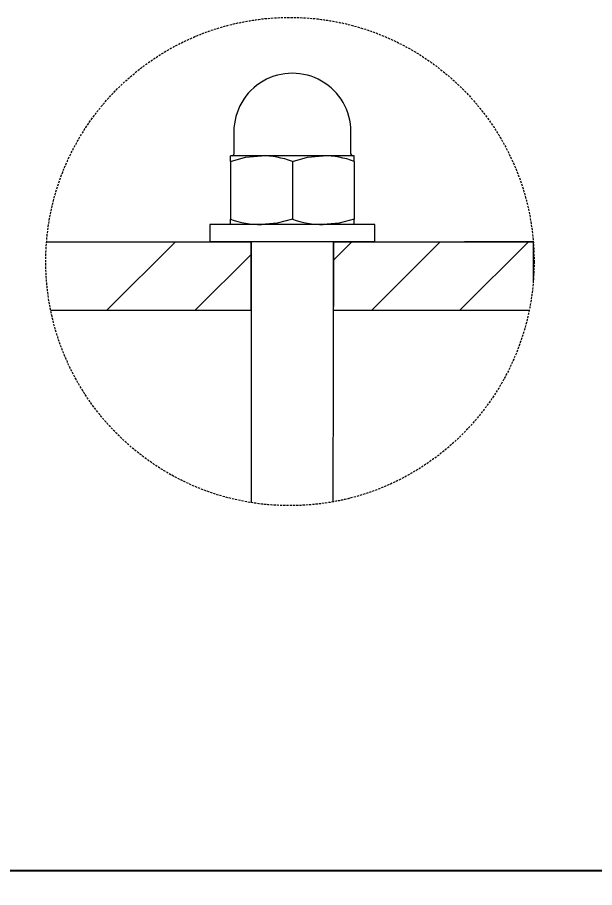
# Model space of a CAD drawing. Header units: millimetres. Extents: x -253 to 4295, y -442 to 2895.
# Drawn here: x 428 to 768, y -442 to 70 of the extents above; entities that cross this region are included whole.
import ezdxf

# ---------------------------------------------------------------- set-up
doc = ezdxf.new("R2010")
doc.units = ezdxf.units.MM
doc.linetypes.add('HIDDEN', pattern=[1.905, 1.27, -0.635])
for name, color, linetype, lineweight in [('ZANO_R', 7, 'Continuous', 0), ('ZANO_R_przerywana', 7, 'HIDDEN', 0), ('ZANO_W', 1, 'Continuous', 0)]:
    doc.layers.add(name, color=color, linetype=linetype, lineweight=lineweight)
doc.styles.add('Arial', font='arial.ttf')
doc.styles.get("Standard").update_dxf_attribs({"font": 'ARIALUNI.TTF'})
doc.dimstyles.new('pl i ang', dxfattribs={"dimtxt": 50, "dimasz": 50, "dimexe": 1.25, "dimexo": 0.625, "dimgap": 10, "dimtad": 1, "dimtoh": 1, "dimtxsty": 'Standard', "dimcen": 2.5, "dimclrd": 1, "dimclre": 1, "dimclrt": 1, "dimadec": 0, "dimazin": 0, "dimtfac": 1, "dimtmove": 0, "dimatfit": 3, "dimfxl": 1, "dimarcsym": 1})

# ---------------------------------------------------------------- blocks, each defined once
blk = doc.blocks.new('*D401')
at = {"layer": 'ZANO_W', "color": 1, "lineweight": -2}
for p, q in [((149.83, -327.67), (149.83, -442.47)), ((1539.83, -327.67), (1539.83, -442.47)), ((189.83, -432.47), (1499.83, -432.47))]:
    blk.add_line(p, q, dxfattribs=at)
at = {"layer": 'ZANO_W', "color": 1}
for points in [[(189.83, -425.8), (189.83, -439.13), (149.83, -432.47)], [(1499.83, -439.13), (1499.83, -425.8), (1539.83, -432.47)]]:
    blk.add_solid(points, dxfattribs=at)
at = {"layer": 'ZANO_W', "color": 1, "insert": (844.83, -402.03), "char_height": 40, "attachment_point": 5, "style": 'Arial'}
blk.add_mtext('1390', dxfattribs=at)

msp = doc.modelspace()

# ---------------------------------------------------------------- linework, layer by layer
at = {"layer": 'ZANO_R'}
for p, q in [((555.97, 2.84), (555.97, -10.34)), ((624.9, -10.34), (624.9, 2.84)), ((553.95, -14.61), (553.95, -11.35)), ((572.19, -11.35), (553.95, -11.35)), ((553.95, -14.61), (562.89, -12.24)), ((553.95, -14.61), (553.95, -48.64)), ((562.89, -12.24), (572.19, -11.35)), ((608.68, -11.35), (572.19, -11.35)), ((590.44, -14.61), (599.38, -12.24)), ((590.44, -14.61), (590.44, -48.64)), ((599.38, -12.24), (608.68, -11.35)), ((626.93, -11.35), (608.68, -11.35)), ((626.93, -14.61), (626.93, -11.35)), ((626.93, -14.61), (626.93, -48.64)), ((553.95, -51.89), (553.95, -48.64)), ((581.5, -51), (572.19, -51.89)), ((590.44, -48.64), (581.5, -51)), ((617.99, -51), (608.68, -51.89)), ((626.93, -48.64), (617.99, -51)), ((626.93, -51.89), (626.93, -48.64)), ((541.78, -51.89), (541.78, -62.03)), ((639.09, -51.89), (541.78, -51.89)), ((639.09, -62.03), (639.09, -51.89)), ((445.66, -61.94), (566.11, -62.03)), ((480.93, -102.58), (521.52, -61.99)), ((639.09, -62.03), (541.78, -62.03)), ((566.11, -102.58), (566.11, -62.03)), ((566.11, -62.03), (566.11, -215.61)), ((614.76, -62.03), (614.35, -215.2)), ((614.76, -102.58), (614.76, -62.03)), ((614.76, -62.03), (732.34, -62.03)), ((614.76, -72.77), (625.51, -62.03)), ((636.98, -102.58), (677.52, -62.03)), ((688.99, -102.58), (729.54, -62.03)), ((732.34, -62.03), (691.8, -62.03)), ((532.95, -102.58), (566.11, -69.41)), ((566.11, -102.58), (448.13, -102.58)), ((729.88, -102.58), (614.76, -102.58))]:
    msp.add_line(p, q, dxfattribs=at)
msp.add_lwpolyline([(732.34, -62.03), (732.34, -85.39)], dxfattribs=at)
for centre, radius, start, end in [((590.44, 2.84), 34.46, 359.9997, 180.0003), ((554.96, -10.34), 1.01, 270.0029, 359.9902), ((571.72, -66.66), 55.31, 70.227, 89.5168), ((608.22, -66.66), 55.31, 70.227, 89.5168), ((625.91, -10.34), 1.01, 180.0098, 269.9971), ((572.66, 3.42), 55.32, 250.2279, 269.5163), ((609.15, 3.42), 55.32, 250.2279, 269.5163)]:
    msp.add_arc(centre, radius, start, end, dxfattribs=at)
at = {"layer": 'ZANO_R_przerywana', "color": 1}
msp.add_circle((589.01, -73.63), 143.82, dxfattribs=at)

# ---------------------------------------------------------------- dimensions: what is measured, and where the dimension line sits
at = {"layer": 'ZANO_W'}
dim = msp.add_linear_dim(base=(1539.83, -432.47), p1=(149.83, -317.67), p2=(1539.83, -317.67), dimstyle='pl i ang', override={"dimtxt": 40, "dimasz": 40, "dimexe": 10, "dimexo": 10, "dimtoh": 0, "dimdec": 0, "dimtxsty": 'Arial', "dimtdec": 0, "dimtmove": 1}, dxfattribs=at)
dim.commit()
dim.dimension.update_dxf_attribs({"geometry": '*D401', "text_midpoint": (844.83, -402.03)})

doc.saveas('drawing.dxf')
